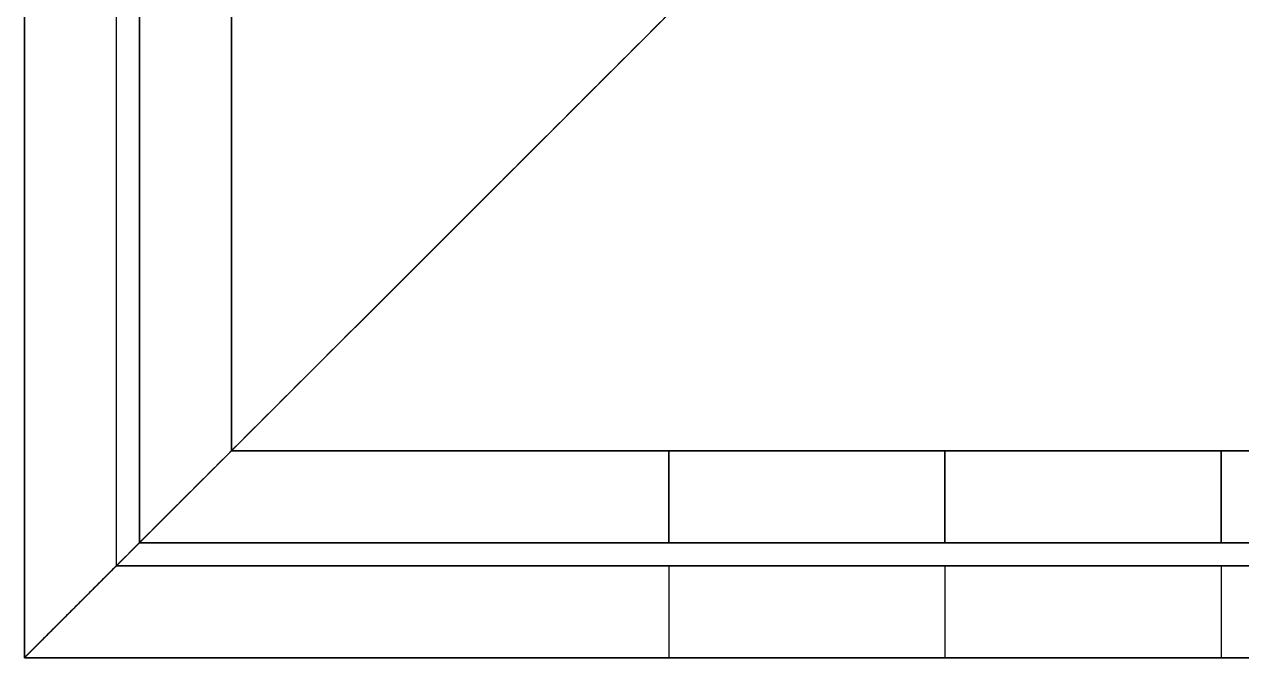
# Model space of a CAD drawing. Header units: millimetres. Extents: x -5956 to -4640, y -5088 to -3772.
# Drawn here: x -5956.11 to -5929.66, y -5087.89 to -5074.12 of the extents above; entities that cross this region are included whole.
import ezdxf

# ---------------------------------------------------------------- set-up
doc = ezdxf.new("R2010")
doc.units = ezdxf.units.MM
doc.header["$MEASUREMENT"] = 0
doc.layers.add('staal', color=5, linetype='Continuous', true_color=0x0000ff)

msp = doc.modelspace()

# ---------------------------------------------------------------- linework, layer by layer
at = {"layer": 'staal'}
for p, q in [((-5956.11, -5087.894, 1621.01), (-5916.11, -5047.894, 1621.01)), ((-5942.11, -5085.394, 1565.51), (-5942.11, -5083.394, 1565.51)), ((-5942.11, -5085.394, 1490.51), (-5942.11, -5083.394, 1490.51)), ((-5942.11, -5085.394, 1716.51), (-5942.11, -5083.394, 1716.51)), ((-5942.11, -5085.394, 1791.51), (-5942.11, -5083.394, 1791.51)), ((-5942.11, -5083.394, -254.313), (-5942.11, -5085.394, -254.313)), ((-5942.11, -5083.394, -329.313), (-5942.11, -5085.394, -329.313)), ((-5936.11, -5083.394, 1621.01), (-5936.11, -5085.394, 1621.01)), ((-5936.11, -5083.394, 1453.01), (-5936.11, -5085.394, 1453.01)), ((-5936.11, -5085.394, 1559.51), (-5936.11, -5083.394, 1559.51)), ((-5936.11, -5085.394, 1571.51), (-5936.11, -5083.394, 1571.51)), ((-5936.11, -5085.394, 1484.51), (-5936.11, -5083.394, 1484.51)), ((-5936.11, -5085.394, 1496.51), (-5936.11, -5083.394, 1496.51)), ((-5936.11, -5083.394, 1661.01), (-5936.11, -5085.394, 1661.01)), ((-5936.11, -5083.394, 1829.01), (-5936.11, -5085.394, 1829.01)), ((-5936.11, -5085.394, 1722.51), (-5936.11, -5083.394, 1722.51)), ((-5936.11, -5085.394, 1710.51), (-5936.11, -5083.394, 1710.51)), ((-5936.11, -5085.394, 1797.51), (-5936.11, -5083.394, 1797.51)), ((-5936.11, -5085.394, 1785.51), (-5936.11, -5083.394, 1785.51)), ((-5936.11, -5083.394, -384.813), (-5936.11, -5085.394, -384.813)), ((-5936.11, -5083.394, -216.813), (-5936.11, -5085.394, -216.813)), ((-5936.11, -5083.394, -260.313), (-5936.11, -5085.394, -260.313)), ((-5936.11, -5083.394, -248.313), (-5936.11, -5085.394, -248.313)), ((-5936.11, -5083.394, -335.313), (-5936.11, -5085.394, -335.313)), ((-5936.11, -5083.394, -323.313), (-5936.11, -5085.394, -323.313)), ((-5930.11, -5085.394, 1565.51), (-5930.11, -5083.394, 1565.51)), ((-5930.11, -5085.394, 1490.51), (-5930.11, -5083.394, 1490.51)), ((-5930.11, -5085.394, 1716.51), (-5930.11, -5083.394, 1716.51)), ((-5930.11, -5085.394, 1791.51), (-5930.11, -5083.394, 1791.51)), ((-5930.11, -5083.394, -254.313), (-5930.11, -5085.394, -254.313)), ((-5930.11, -5083.394, -329.313), (-5930.11, -5085.394, -329.313)), ((-5954.11, -5085.894, 1646.01), (-5956.11, -5087.894, 1646.01)), ((-5942.11, -5085.894, 695.5), (-5942.11, -5087.894, 695.5)), ((-5942.11, -5085.894, 770.5), (-5942.11, -5087.894, 770.5)), ((-5942.11, -5085.894, 920.5), (-5942.11, -5087.894, 920.5)), ((-5942.11, -5085.894, 845.5), (-5942.11, -5087.894, 845.5)), ((-5942.11, -5085.894, 1070.5), (-5942.11, -5087.894, 1070.5)), ((-5942.11, -5085.894, 995.5), (-5942.11, -5087.894, 995.5)), ((-5942.11, -5085.894, 1220.5), (-5942.11, -5087.894, 1220.5)), ((-5942.11, -5085.894, 1145.5), (-5942.11, -5087.894, 1145.5)), ((-5942.11, -5085.894, 545.5), (-5942.11, -5087.894, 545.5)), ((-5942.11, -5085.894, 620.5), (-5942.11, -5087.894, 620.5)), ((-5942.11, -5085.894, 395.5), (-5942.11, -5087.894, 395.5)), ((-5942.11, -5085.894, 470.5), (-5942.11, -5087.894, 470.5)), ((-5942.11, -5085.894, 245.5), (-5942.11, -5087.894, 245.5)), ((-5942.11, -5085.894, 320.5), (-5942.11, -5087.894, 320.5)), ((-5942.11, -5085.894, 170.5), (-5942.11, -5087.894, 170.5)), ((-5942.11, -5085.894, 95.5), (-5942.11, -5087.894, 95.5)), ((-5936.11, -5085.894, 40), (-5936.11, -5087.894, 40)), ((-5936.11, -5085.894, 1276), (-5936.11, -5087.894, 1276)), ((-5936.11, -5085.894, 701.5), (-5936.11, -5087.894, 701.5)), ((-5936.11, -5085.894, 689.5), (-5936.11, -5087.894, 689.5)), ((-5936.11, -5085.894, 776.5), (-5936.11, -5087.894, 776.5)), ((-5936.11, -5085.894, 764.5), (-5936.11, -5087.894, 764.5)), ((-5936.11, -5085.894, 926.5), (-5936.11, -5087.894, 926.5)), ((-5936.11, -5085.894, 914.5), (-5936.11, -5087.894, 914.5)), ((-5936.11, -5085.894, 851.5), (-5936.11, -5087.894, 851.5)), ((-5936.11, -5085.894, 839.5), (-5936.11, -5087.894, 839.5)), ((-5936.11, -5085.894, 1076.5), (-5936.11, -5087.894, 1076.5)), ((-5936.11, -5085.894, 1064.5), (-5936.11, -5087.894, 1064.5)), ((-5936.11, -5085.894, 1001.5), (-5936.11, -5087.894, 1001.5)), ((-5936.11, -5085.894, 989.5), (-5936.11, -5087.894, 989.5)), ((-5936.11, -5085.894, 1226.5), (-5936.11, -5087.894, 1226.5)), ((-5936.11, -5085.894, 1214.5), (-5936.11, -5087.894, 1214.5)), ((-5936.11, -5085.894, 1151.5), (-5936.11, -5087.894, 1151.5)), ((-5936.11, -5085.894, 1139.5), (-5936.11, -5087.894, 1139.5)), ((-5936.11, -5085.894, 551.5), (-5936.11, -5087.894, 551.5)), ((-5936.11, -5085.894, 539.5), (-5936.11, -5087.894, 539.5)), ((-5936.11, -5085.894, 626.5), (-5936.11, -5087.894, 626.5)), ((-5936.11, -5085.894, 614.5), (-5936.11, -5087.894, 614.5)), ((-5936.11, -5085.894, 401.5), (-5936.11, -5087.894, 401.5)), ((-5936.11, -5085.894, 389.5), (-5936.11, -5087.894, 389.5)), ((-5936.11, -5085.894, 476.5), (-5936.11, -5087.894, 476.5)), ((-5936.11, -5085.894, 464.5), (-5936.11, -5087.894, 464.5)), ((-5936.11, -5085.894, 251.5), (-5936.11, -5087.894, 251.5)), ((-5936.11, -5085.894, 239.5), (-5936.11, -5087.894, 239.5)), ((-5936.11, -5085.894, 326.5), (-5936.11, -5087.894, 326.5)), ((-5936.11, -5085.894, 314.5), (-5936.11, -5087.894, 314.5)), ((-5936.11, -5085.894, 176.5), (-5936.11, -5087.894, 176.5)), ((-5936.11, -5085.894, 164.5), (-5936.11, -5087.894, 164.5)), ((-5936.11, -5085.894, 101.5), (-5936.11, -5087.894, 101.5)), ((-5936.11, -5085.894, 89.5), (-5936.11, -5087.894, 89.5)), ((-5930.11, -5085.894, 695.5), (-5930.11, -5087.894, 695.5)), ((-5930.11, -5085.894, 770.5), (-5930.11, -5087.894, 770.5)), ((-5930.11, -5085.894, 920.5), (-5930.11, -5087.894, 920.5)), ((-5930.11, -5085.894, 845.5), (-5930.11, -5087.894, 845.5)), ((-5930.11, -5085.894, 1070.5), (-5930.11, -5087.894, 1070.5)), ((-5930.11, -5085.894, 995.5), (-5930.11, -5087.894, 995.5)), ((-5930.11, -5085.894, 1220.5), (-5930.11, -5087.894, 1220.5)), ((-5930.11, -5085.894, 1145.5), (-5930.11, -5087.894, 1145.5)), ((-5930.11, -5085.894, 545.5), (-5930.11, -5087.894, 545.5)), ((-5930.11, -5085.894, 620.5), (-5930.11, -5087.894, 620.5)), ((-5930.11, -5085.894, 395.5), (-5930.11, -5087.894, 395.5)), ((-5930.11, -5085.894, 470.5), (-5930.11, -5087.894, 470.5)), ((-5930.11, -5085.894, 245.5), (-5930.11, -5087.894, 245.5)), ((-5930.11, -5085.894, 320.5), (-5930.11, -5087.894, 320.5)), ((-5930.11, -5085.894, 170.5), (-5930.11, -5087.894, 170.5)), ((-5930.11, -5085.894, 95.5), (-5930.11, -5087.894, 95.5))]:
    msp.add_line(p, q, dxfattribs=at)
msp.add_lwpolyline([(-4640.11, -5087.894), (-5956.11, -5087.894), (-5956.11, -3771.894), (-4640.11, -3771.894)], close=True, dxfattribs=at)
at = {"layer": 'staal', "extrusion": (0, 1, 0)}
for points in [[(5916.11, -424.813), (5956.11, -424.813), (5956.11, -384.813), (5916.11, -384.813)], [(5918.11, -422.813), (5954.11, -422.813), (5954.11, -386.813), (5918.11, -386.813)]]:
    msp.add_lwpolyline(points, close=True, dxfattribs=at)
at = {"layer": 'staal'}
for points in [[(-5956.11, -5087.894, 1621.01), (-5956.11, -4429.894, 1621.01), (-5956.11, -3771.894, 1621.01)], [(-5956.11, -5087.894, 1661.01), (-5956.11, -4429.894, 1661.01), (-5956.11, -3771.894, 1661.01)], [(-5956.11, -5087.894, -424.813), (-5956.11, -4429.894, -424.813), (-5956.11, -3771.894, -424.813)], [(-5956.11, -5087.894, -384.813), (-5956.11, -4429.894, -384.813), (-5956.11, -3771.894, -384.813)], [(-5954.11, -5085.894, 1659.01), (-5954.11, -4429.894, 1659.01), (-5954.11, -3773.894, 1659.01)], [(-5954.11, -5085.894, 1623.01), (-5954.11, -4429.894, 1623.01), (-5954.11, -3773.894, 1623.01)], [(-5954.11, -5085.894, -386.813), (-5954.11, -4429.894, -386.813), (-5954.11, -3773.894, -386.813)], [(-5954.11, -5085.894, -422.813), (-5954.11, -4429.894, -422.813), (-5954.11, -3773.894, -422.813)], [(-5956.11, -5087.894, 1641.01), (-5956.11, -5043.144, 1641.01), (-5956.11, -4998.394, 1641.01)], [(-5956.11, -5087.894, -404.813), (-5956.11, -5043.144, -404.813), (-5956.11, -4998.394, -404.813)], [(-5954.11, -5085.894, 1641.01), (-5954.11, -5042.144, 1641.01), (-5954.11, -4998.394, 1641.01)], [(-5954.11, -5085.894, -404.813), (-5954.11, -5042.144, -404.813), (-5954.11, -4998.394, -404.813)], [(-5956.11, -5087.894, 1661.01), (-5936.11, -5067.894, 1661.01), (-5916.11, -5047.894, 1661.01)], [(-5956.11, -5087.894, 1621.01), (-5936.11, -5067.894, 1621.01), (-5916.11, -5047.894, 1621.01)], [(-5916.11, -5047.894, 1661.01), (-5936.11, -5067.894, 1661.01), (-5956.11, -5087.894, 1661.01)], [(-5956.11, -5087.894, -424.813), (-5936.11, -5067.894, -424.813), (-5916.11, -5047.894, -424.813)], [(-5916.11, -5047.894, -384.813), (-5936.11, -5067.894, -384.813), (-5956.11, -5087.894, -384.813)], [(-5956.11, -5087.894, -424.813), (-5936.11, -5067.894, -424.813), (-5916.11, -5047.894, -424.813)], [(-5916.11, -5047.894, -384.813), (-5936.11, -5067.894, -384.813), (-5956.11, -5087.894, -384.813)], [(-5956.11, -5047.894, 40), (-5956.11, -5067.894, 40), (-5956.11, -5087.894, 40)], [(-5956.11, -5047.894, 1276), (-5956.11, -5067.894, 1276), (-5956.11, -5087.894, 1276)], [(-5956.11, -5047.894, 658), (-5956.11, -5067.894, 658), (-5956.11, -5087.894, 658)], [(-5918.11, -5049.894, 1659.01), (-5936.11, -5067.894, 1659.01), (-5954.11, -5085.894, 1659.01)], [(-5954.11, -5085.894, 1623.01), (-5936.11, -5067.894, 1623.01), (-5918.11, -5049.894, 1623.01)], [(-5954.11, -5085.894, 1659.01), (-5936.11, -5067.894, 1659.01), (-5918.11, -5049.894, 1659.01)], [(-5918.11, -5049.894, 1623.01), (-5936.11, -5067.894, 1623.01), (-5954.11, -5085.894, 1623.01)], [(-5954.11, -5085.894, -386.813), (-5936.11, -5067.894, -386.813), (-5918.11, -5049.894, -386.813)], [(-5918.11, -5049.894, -422.813), (-5936.11, -5067.894, -422.813), (-5954.11, -5085.894, -422.813)], [(-5954.11, -5085.894, -386.813), (-5936.11, -5067.894, -386.813), (-5918.11, -5049.894, -386.813)], [(-5918.11, -5049.894, -422.813), (-5936.11, -5067.894, -422.813), (-5954.11, -5085.894, -422.813)], [(-5954.11, -5085.894, 40), (-5954.11, -5067.894, 40), (-5954.11, -5049.894, 40)], [(-5954.11, -5085.894, 1276), (-5954.11, -5067.894, 1276), (-5954.11, -5049.894, 1276)], [(-5954.11, -5085.894, 658), (-5954.11, -5067.894, 658), (-5954.11, -5049.894, 658)], [(-5953.61, -5085.394, 1621.01), (-5953.61, -5067.894, 1621.01), (-5953.61, -5050.394, 1621.01)], [(-5953.61, -5085.394, 1453.01), (-5953.61, -5067.894, 1453.01), (-5953.61, -5050.394, 1453.01)], [(-5953.61, -5085.394, 1537.01), (-5953.61, -5067.894, 1537.01), (-5953.61, -5050.394, 1537.01)], [(-5953.61, -5085.394, 1661.01), (-5953.61, -5067.894, 1661.01), (-5953.61, -5050.394, 1661.01)], [(-5953.61, -5085.394, 1829.01), (-5953.61, -5067.894, 1829.01), (-5953.61, -5050.394, 1829.01)], [(-5953.61, -5085.394, 1745.01), (-5953.61, -5067.894, 1745.01), (-5953.61, -5050.394, 1745.01)], [(-5953.61, -5050.394, -384.813), (-5953.61, -5067.894, -384.813), (-5953.61, -5085.394, -384.813)], [(-5953.61, -5050.394, -216.813), (-5953.61, -5067.894, -216.813), (-5953.61, -5085.394, -216.813)], [(-5953.61, -5050.394, -300.813), (-5953.61, -5067.894, -300.813), (-5953.61, -5085.394, -300.813)], [(-5951.61, -5052.394, 1621.01), (-5951.61, -5067.894, 1621.01), (-5951.61, -5083.394, 1621.01)], [(-5951.61, -5052.394, 1453.01), (-5951.61, -5067.894, 1453.01), (-5951.61, -5083.394, 1453.01)], [(-5951.61, -5052.394, 1537.01), (-5951.61, -5067.894, 1537.01), (-5951.61, -5083.394, 1537.01)], [(-5951.61, -5052.394, 1661.01), (-5951.61, -5067.894, 1661.01), (-5951.61, -5083.394, 1661.01)], [(-5951.61, -5052.394, 1829.01), (-5951.61, -5067.894, 1829.01), (-5951.61, -5083.394, 1829.01)], [(-5951.61, -5052.394, 1745.01), (-5951.61, -5067.894, 1745.01), (-5951.61, -5083.394, 1745.01)], [(-5951.61, -5083.394, -384.813), (-5951.61, -5067.894, -384.813), (-5951.61, -5052.394, -384.813)], [(-5951.61, -5083.394, -216.813), (-5951.61, -5067.894, -216.813), (-5951.61, -5052.394, -216.813)], [(-5951.61, -5083.394, -300.813), (-5951.61, -5067.894, -300.813), (-5951.61, -5052.394, -300.813)], [(-5951.61, -5083.394, 1621.01), (-5951.61, -5083.394, 1537.01), (-5951.61, -5083.394, 1453.01)], [(-5951.61, -5083.394, 1621.01), (-5936.11, -5083.394, 1621.01), (-5920.61, -5083.394, 1621.01)], [(-5951.61, -5083.394, 1453.01), (-5936.11, -5083.394, 1453.01), (-5920.61, -5083.394, 1453.01)], [(-5951.61, -5083.394, 1537.01), (-5936.11, -5083.394, 1537.01), (-5920.61, -5083.394, 1537.01)], [(-5951.61, -5083.394, 1661.01), (-5951.61, -5083.394, 1745.01), (-5951.61, -5083.394, 1829.01)], [(-5951.61, -5083.394, 1661.01), (-5936.11, -5083.394, 1661.01), (-5920.61, -5083.394, 1661.01)], [(-5951.61, -5083.394, 1829.01), (-5936.11, -5083.394, 1829.01), (-5920.61, -5083.394, 1829.01)], [(-5951.61, -5083.394, 1745.01), (-5936.11, -5083.394, 1745.01), (-5920.61, -5083.394, 1745.01)], [(-5920.61, -5083.394, -384.813), (-5936.11, -5083.394, -384.813), (-5951.61, -5083.394, -384.813)], [(-5951.61, -5083.394, -384.813), (-5951.61, -5083.394, -300.813), (-5951.61, -5083.394, -216.813)], [(-5920.61, -5083.394, -216.813), (-5936.11, -5083.394, -216.813), (-5951.61, -5083.394, -216.813)], [(-5920.61, -5083.394, -300.813), (-5936.11, -5083.394, -300.813), (-5951.61, -5083.394, -300.813)], [(-5936.11, -5083.394, 1621.01), (-5936.11, -5083.394, 1596.26), (-5936.11, -5083.394, 1571.51)], [(-5936.11, -5083.394, 1559.51), (-5936.11, -5083.394, 1528.01), (-5936.11, -5083.394, 1496.51)], [(-5936.11, -5083.394, 1484.51), (-5936.11, -5083.394, 1468.76), (-5936.11, -5083.394, 1453.01)], [(-5936.11, -5083.394, 1661.01), (-5936.11, -5083.394, 1685.76), (-5936.11, -5083.394, 1710.51)], [(-5936.11, -5083.394, 1722.51), (-5936.11, -5083.394, 1754.01), (-5936.11, -5083.394, 1785.51)], [(-5936.11, -5083.394, 1797.51), (-5936.11, -5083.394, 1813.26), (-5936.11, -5083.394, 1829.01)], [(-5936.11, -5083.394, -384.813), (-5936.11, -5083.394, -360.063), (-5936.11, -5083.394, -335.313)], [(-5936.11, -5083.394, -323.313), (-5936.11, -5083.394, -291.813), (-5936.11, -5083.394, -260.313)], [(-5936.11, -5083.394, -248.313), (-5936.11, -5083.394, -232.563), (-5936.11, -5083.394, -216.813)], [(-5918.61, -5085.394, 1621.01), (-5936.11, -5085.394, 1621.01), (-5953.61, -5085.394, 1621.01)], [(-5953.61, -5085.394, 1621.01), (-5953.61, -5085.394, 1537.01), (-5953.61, -5085.394, 1453.01)], [(-5918.61, -5085.394, 1453.01), (-5936.11, -5085.394, 1453.01), (-5953.61, -5085.394, 1453.01)], [(-5918.61, -5085.394, 1537.01), (-5936.11, -5085.394, 1537.01), (-5953.61, -5085.394, 1537.01)], [(-5918.61, -5085.394, 1661.01), (-5936.11, -5085.394, 1661.01), (-5953.61, -5085.394, 1661.01)], [(-5953.61, -5085.394, 1661.01), (-5953.61, -5085.394, 1745.01), (-5953.61, -5085.394, 1829.01)], [(-5918.61, -5085.394, 1829.01), (-5936.11, -5085.394, 1829.01), (-5953.61, -5085.394, 1829.01)], [(-5918.61, -5085.394, 1745.01), (-5936.11, -5085.394, 1745.01), (-5953.61, -5085.394, 1745.01)], [(-5953.61, -5085.394, -384.813), (-5953.61, -5085.394, -300.813), (-5953.61, -5085.394, -216.813)], [(-5953.61, -5085.394, -384.813), (-5936.11, -5085.394, -384.813), (-5918.61, -5085.394, -384.813)], [(-5953.61, -5085.394, -216.813), (-5936.11, -5085.394, -216.813), (-5918.61, -5085.394, -216.813)], [(-5953.61, -5085.394, -300.813), (-5936.11, -5085.394, -300.813), (-5918.61, -5085.394, -300.813)], [(-5936.11, -5085.394, 1621.01), (-5936.11, -5085.394, 1596.26), (-5936.11, -5085.394, 1571.51)], [(-5936.11, -5085.394, 1559.51), (-5936.11, -5085.394, 1528.01), (-5936.11, -5085.394, 1496.51)], [(-5936.11, -5085.394, 1484.51), (-5936.11, -5085.394, 1468.76), (-5936.11, -5085.394, 1453.01)], [(-5936.11, -5085.394, 1661.01), (-5936.11, -5085.394, 1685.76), (-5936.11, -5085.394, 1710.51)], [(-5936.11, -5085.394, 1722.51), (-5936.11, -5085.394, 1754.01), (-5936.11, -5085.394, 1785.51)], [(-5936.11, -5085.394, 1797.51), (-5936.11, -5085.394, 1813.26), (-5936.11, -5085.394, 1829.01)], [(-5936.11, -5085.394, -384.813), (-5936.11, -5085.394, -360.063), (-5936.11, -5085.394, -335.313)], [(-5936.11, -5085.394, -323.313), (-5936.11, -5085.394, -291.813), (-5936.11, -5085.394, -260.313)], [(-5936.11, -5085.394, -248.313), (-5936.11, -5085.394, -232.563), (-5936.11, -5085.394, -216.813)], [(-5956.11, -5087.894, 1646.01), (-5955.11, -5086.894, 1646.01), (-5954.11, -5085.894, 1646.01)], [(-5956.11, -5087.894, -399.813), (-5955.11, -5086.894, -399.813), (-5954.11, -5085.894, -399.813)], [(-5956.11, -5087.894, -399.813), (-5955.11, -5086.894, -399.813), (-5954.11, -5085.894, -399.813)], [(-5954.11, -5085.894, 1659.01), (-5954.11, -5085.894, 1641.01), (-5954.11, -5085.894, 1623.01)], [(-4642.11, -5085.894, 1659.01), (-5298.11, -5085.894, 1659.01), (-5954.11, -5085.894, 1659.01)], [(-4642.11, -5085.894, 1623.01), (-5298.11, -5085.894, 1623.01), (-5954.11, -5085.894, 1623.01)], [(-5866.61, -5085.894, 1641.01), (-5910.36, -5085.894, 1641.01), (-5954.11, -5085.894, 1641.01)], [(-5954.11, -5085.894, 1623.01), (-5954.11, -5085.894, 1641.01), (-5954.11, -5085.894, 1659.01)], [(-5954.11, -5085.894, -422.813), (-5954.11, -5085.894, -404.813), (-5954.11, -5085.894, -386.813)], [(-5954.11, -5085.894, -386.813), (-5298.11, -5085.894, -386.813), (-4642.11, -5085.894, -386.813)], [(-5954.11, -5085.894, -422.813), (-5298.11, -5085.894, -422.813), (-4642.11, -5085.894, -422.813)], [(-5954.11, -5085.894, -404.813), (-5910.36, -5085.894, -404.813), (-5866.61, -5085.894, -404.813)], [(-5954.11, -5085.894, -422.813), (-5954.11, -5085.894, -404.813), (-5954.11, -5085.894, -386.813)], [(-5918.11, -5085.894, 40), (-5936.11, -5085.894, 40), (-5954.11, -5085.894, 40)], [(-5954.11, -5085.894, 40), (-5954.11, -5085.894, 658), (-5954.11, -5085.894, 1276)], [(-5918.11, -5085.894, 1276), (-5936.11, -5085.894, 1276), (-5954.11, -5085.894, 1276)], [(-5918.11, -5085.894, 658), (-5936.11, -5085.894, 658), (-5954.11, -5085.894, 658)], [(-5936.11, -5085.894, 40), (-5936.11, -5085.894, 64.75), (-5936.11, -5085.894, 89.5)], [(-5936.11, -5085.894, 101.5), (-5936.11, -5085.894, 133), (-5936.11, -5085.894, 164.5)], [(-5936.11, -5085.894, 176.5), (-5936.11, -5085.894, 208), (-5936.11, -5085.894, 239.5)], [(-5936.11, -5085.894, 251.5), (-5936.11, -5085.894, 283), (-5936.11, -5085.894, 314.5)], [(-5936.11, -5085.894, 326.5), (-5936.11, -5085.894, 358), (-5936.11, -5085.894, 389.5)], [(-5936.11, -5085.894, 401.5), (-5936.11, -5085.894, 433), (-5936.11, -5085.894, 464.5)], [(-5936.11, -5085.894, 476.5), (-5936.11, -5085.894, 508), (-5936.11, -5085.894, 539.5)], [(-5936.11, -5085.894, 551.5), (-5936.11, -5085.894, 583), (-5936.11, -5085.894, 614.5)], [(-5936.11, -5085.894, 626.5), (-5936.11, -5085.894, 658), (-5936.11, -5085.894, 689.5)], [(-5936.11, -5085.894, 701.5), (-5936.11, -5085.894, 733), (-5936.11, -5085.894, 764.5)], [(-5936.11, -5085.894, 776.5), (-5936.11, -5085.894, 808), (-5936.11, -5085.894, 839.5)], [(-5936.11, -5085.894, 851.5), (-5936.11, -5085.894, 883), (-5936.11, -5085.894, 914.5)], [(-5936.11, -5085.894, 926.5), (-5936.11, -5085.894, 958), (-5936.11, -5085.894, 989.5)], [(-5936.11, -5085.894, 1001.5), (-5936.11, -5085.894, 1033), (-5936.11, -5085.894, 1064.5)], [(-5936.11, -5085.894, 1076.5), (-5936.11, -5085.894, 1108), (-5936.11, -5085.894, 1139.5)], [(-5936.11, -5085.894, 1151.5), (-5936.11, -5085.894, 1183), (-5936.11, -5085.894, 1214.5)], [(-5936.11, -5085.894, 1226.5), (-5936.11, -5085.894, 1251.25), (-5936.11, -5085.894, 1276)], [(-4640.11, -5087.894, 1621.01), (-5298.11, -5087.894, 1621.01), (-5956.11, -5087.894, 1621.01)], [(-4640.11, -5087.894, 1661.01), (-5298.11, -5087.894, 1661.01), (-5956.11, -5087.894, 1661.01)], [(-5956.11, -5087.894, 1621.01), (-5956.11, -5087.894, 1641.01), (-5956.11, -5087.894, 1661.01)], [(-5866.61, -5087.894, 1641.01), (-5911.36, -5087.894, 1641.01), (-5956.11, -5087.894, 1641.01)], [(-5956.11, -5087.894, 1621.01), (-5956.11, -5087.894, 1641.01), (-5956.11, -5087.894, 1661.01)], [(-5956.11, -5087.894, -424.813), (-5298.11, -5087.894, -424.813), (-4640.11, -5087.894, -424.813)], [(-5956.11, -5087.894, -384.813), (-5298.11, -5087.894, -384.813), (-4640.11, -5087.894, -384.813)], [(-5956.11, -5087.894, -424.813), (-5956.11, -5087.894, -404.813), (-5956.11, -5087.894, -384.813)], [(-5956.11, -5087.894, -404.813), (-5911.36, -5087.894, -404.813), (-5866.61, -5087.894, -404.813)], [(-5956.11, -5087.894, -424.813), (-5956.11, -5087.894, -404.813), (-5956.11, -5087.894, -384.813)], [(-5956.11, -5087.894, 40), (-5956.11, -5087.894, 658), (-5956.11, -5087.894, 1276)], [(-5956.11, -5087.894, 40), (-5936.11, -5087.894, 40), (-5916.11, -5087.894, 40)], [(-5956.11, -5087.894, 1276), (-5936.11, -5087.894, 1276), (-5916.11, -5087.894, 1276)], [(-5956.11, -5087.894, 658), (-5936.11, -5087.894, 658), (-5916.11, -5087.894, 658)], [(-5936.11, -5087.894, 40), (-5936.11, -5087.894, 64.75), (-5936.11, -5087.894, 89.5)], [(-5936.11, -5087.894, 101.5), (-5936.11, -5087.894, 133), (-5936.11, -5087.894, 164.5)], [(-5936.11, -5087.894, 176.5), (-5936.11, -5087.894, 208), (-5936.11, -5087.894, 239.5)], [(-5936.11, -5087.894, 251.5), (-5936.11, -5087.894, 283), (-5936.11, -5087.894, 314.5)], [(-5936.11, -5087.894, 326.5), (-5936.11, -5087.894, 358), (-5936.11, -5087.894, 389.5)], [(-5936.11, -5087.894, 401.5), (-5936.11, -5087.894, 433), (-5936.11, -5087.894, 464.5)], [(-5936.11, -5087.894, 476.5), (-5936.11, -5087.894, 508), (-5936.11, -5087.894, 539.5)], [(-5936.11, -5087.894, 551.5), (-5936.11, -5087.894, 583), (-5936.11, -5087.894, 614.5)], [(-5936.11, -5087.894, 626.5), (-5936.11, -5087.894, 658), (-5936.11, -5087.894, 689.5)], [(-5936.11, -5087.894, 701.5), (-5936.11, -5087.894, 733), (-5936.11, -5087.894, 764.5)], [(-5936.11, -5087.894, 776.5), (-5936.11, -5087.894, 808), (-5936.11, -5087.894, 839.5)], [(-5936.11, -5087.894, 851.5), (-5936.11, -5087.894, 883), (-5936.11, -5087.894, 914.5)], [(-5936.11, -5087.894, 926.5), (-5936.11, -5087.894, 958), (-5936.11, -5087.894, 989.5)], [(-5936.11, -5087.894, 1001.5), (-5936.11, -5087.894, 1033), (-5936.11, -5087.894, 1064.5)], [(-5936.11, -5087.894, 1076.5), (-5936.11, -5087.894, 1108), (-5936.11, -5087.894, 1139.5)], [(-5936.11, -5087.894, 1151.5), (-5936.11, -5087.894, 1183), (-5936.11, -5087.894, 1214.5)], [(-5936.11, -5087.894, 1226.5), (-5936.11, -5087.894, 1251.25), (-5936.11, -5087.894, 1276)]]:
    msp.add_open_spline(points, degree=2, dxfattribs=at)
for points, weights, knots in [([(-5930.11, -5083.394, 1565.51), (-5930.11, -5083.394, 1571.51), (-5936.11, -5083.394, 1571.51), (-5942.11, -5083.394, 1571.51), (-5942.11, -5083.394, 1565.51), (-5942.11, -5083.394, 1559.51), (-5936.11, -5083.394, 1559.51), (-5930.11, -5083.394, 1559.51), (-5930.11, -5083.394, 1565.51)], [1, 0.707106781187, 1, 0.707106781187, 1, 0.707106781187, 1, 0.707106781187, 1], [-31.415927, -31.415927, -31.415927, -23.561945, -23.561945, -15.707963, -15.707963, -7.853982, -7.853982, 0, 0, 0]), ([(-5930.11, -5083.394, 1490.51), (-5930.11, -5083.394, 1496.51), (-5936.11, -5083.394, 1496.51), (-5942.11, -5083.394, 1496.51), (-5942.11, -5083.394, 1490.51), (-5942.11, -5083.394, 1484.51), (-5936.11, -5083.394, 1484.51), (-5930.11, -5083.394, 1484.51), (-5930.11, -5083.394, 1490.51)], [1, 0.707106781187, 1, 0.707106781187, 1, 0.707106781187, 1, 0.707106781187, 1], [-31.415927, -31.415927, -31.415927, -23.561945, -23.561945, -15.707963, -15.707963, -7.853982, -7.853982, 0, 0, 0]), ([(-5930.11, -5083.394, 1716.51), (-5930.11, -5083.394, 1710.51), (-5936.11, -5083.394, 1710.51), (-5942.11, -5083.394, 1710.51), (-5942.11, -5083.394, 1716.51), (-5942.11, -5083.394, 1722.51), (-5936.11, -5083.394, 1722.51), (-5930.11, -5083.394, 1722.51), (-5930.11, -5083.394, 1716.51)], [1, 0.707106781187, 1, 0.707106781187, 1, 0.707106781187, 1, 0.707106781187, 1], [-31.415927, -31.415927, -31.415927, -23.561945, -23.561945, -15.707963, -15.707963, -7.853982, -7.853982, 0, 0, 0]), ([(-5930.11, -5083.394, 1791.51), (-5930.11, -5083.394, 1785.51), (-5936.11, -5083.394, 1785.51), (-5942.11, -5083.394, 1785.51), (-5942.11, -5083.394, 1791.51), (-5942.11, -5083.394, 1797.51), (-5936.11, -5083.394, 1797.51), (-5930.11, -5083.394, 1797.51), (-5930.11, -5083.394, 1791.51)], [1, 0.707106781187, 1, 0.707106781187, 1, 0.707106781187, 1, 0.707106781187, 1], [-31.415927, -31.415927, -31.415927, -23.561945, -23.561945, -15.707963, -15.707963, -7.853982, -7.853982, 0, 0, 0]), ([(-5942.11, -5083.394, -254.313), (-5942.11, -5083.394, -260.313), (-5936.11, -5083.394, -260.313), (-5930.11, -5083.394, -260.313), (-5930.11, -5083.394, -254.313), (-5930.11, -5083.394, -248.313), (-5936.11, -5083.394, -248.313), (-5942.11, -5083.394, -248.313), (-5942.11, -5083.394, -254.313)], [1, 0.707106781187, 1, 0.707106781187, 1, 0.707106781187, 1, 0.707106781187, 1], [-31.415927, -31.415927, -31.415927, -23.561945, -23.561945, -15.707963, -15.707963, -7.853982, -7.853982, 0, 0, 0]), ([(-5942.11, -5083.394, -329.313), (-5942.11, -5083.394, -335.313), (-5936.11, -5083.394, -335.313), (-5930.11, -5083.394, -335.313), (-5930.11, -5083.394, -329.313), (-5930.11, -5083.394, -323.313), (-5936.11, -5083.394, -323.313), (-5942.11, -5083.394, -323.313), (-5942.11, -5083.394, -329.313)], [1, 0.707106781187, 1, 0.707106781187, 1, 0.707106781187, 1, 0.707106781187, 1], [-31.415927, -31.415927, -31.415927, -23.561945, -23.561945, -15.707963, -15.707963, -7.853982, -7.853982, 0, 0, 0]), ([(-5930.11, -5085.394, 1565.51), (-5930.11, -5085.394, 1559.51), (-5936.11, -5085.394, 1559.51), (-5942.11, -5085.394, 1559.51), (-5942.11, -5085.394, 1565.51), (-5942.11, -5085.394, 1571.51), (-5936.11, -5085.394, 1571.51), (-5930.11, -5085.394, 1571.51), (-5930.11, -5085.394, 1565.51)], [1, 0.707106781187, 1, 0.707106781187, 1, 0.707106781187, 1, 0.707106781187, 1], [0, 0, 0, 7.853982, 7.853982, 15.707963, 15.707963, 23.561945, 23.561945, 31.415927, 31.415927, 31.415927]), ([(-5930.11, -5085.394, 1490.51), (-5930.11, -5085.394, 1484.51), (-5936.11, -5085.394, 1484.51), (-5942.11, -5085.394, 1484.51), (-5942.11, -5085.394, 1490.51), (-5942.11, -5085.394, 1496.51), (-5936.11, -5085.394, 1496.51), (-5930.11, -5085.394, 1496.51), (-5930.11, -5085.394, 1490.51)], [1, 0.707106781187, 1, 0.707106781187, 1, 0.707106781187, 1, 0.707106781187, 1], [0, 0, 0, 7.853982, 7.853982, 15.707963, 15.707963, 23.561945, 23.561945, 31.415927, 31.415927, 31.415927]), ([(-5930.11, -5085.394, 1716.51), (-5930.11, -5085.394, 1722.51), (-5936.11, -5085.394, 1722.51), (-5942.11, -5085.394, 1722.51), (-5942.11, -5085.394, 1716.51), (-5942.11, -5085.394, 1710.51), (-5936.11, -5085.394, 1710.51), (-5930.11, -5085.394, 1710.51), (-5930.11, -5085.394, 1716.51)], [1, 0.707106781187, 1, 0.707106781187, 1, 0.707106781187, 1, 0.707106781187, 1], [0, 0, 0, 7.853982, 7.853982, 15.707963, 15.707963, 23.561945, 23.561945, 31.415927, 31.415927, 31.415927]), ([(-5930.11, -5085.394, 1791.51), (-5930.11, -5085.394, 1797.51), (-5936.11, -5085.394, 1797.51), (-5942.11, -5085.394, 1797.51), (-5942.11, -5085.394, 1791.51), (-5942.11, -5085.394, 1785.51), (-5936.11, -5085.394, 1785.51), (-5930.11, -5085.394, 1785.51), (-5930.11, -5085.394, 1791.51)], [1, 0.707106781187, 1, 0.707106781187, 1, 0.707106781187, 1, 0.707106781187, 1], [0, 0, 0, 7.853982, 7.853982, 15.707963, 15.707963, 23.561945, 23.561945, 31.415927, 31.415927, 31.415927]), ([(-5942.11, -5085.394, -254.313), (-5942.11, -5085.394, -248.313), (-5936.11, -5085.394, -248.313), (-5930.11, -5085.394, -248.313), (-5930.11, -5085.394, -254.313), (-5930.11, -5085.394, -260.313), (-5936.11, -5085.394, -260.313), (-5942.11, -5085.394, -260.313), (-5942.11, -5085.394, -254.313)], [1, 0.707106781187, 1, 0.707106781187, 1, 0.707106781187, 1, 0.707106781187, 1], [0, 0, 0, 7.853982, 7.853982, 15.707963, 15.707963, 23.561945, 23.561945, 31.415927, 31.415927, 31.415927]), ([(-5942.11, -5085.394, -329.313), (-5942.11, -5085.394, -323.313), (-5936.11, -5085.394, -323.313), (-5930.11, -5085.394, -323.313), (-5930.11, -5085.394, -329.313), (-5930.11, -5085.394, -335.313), (-5936.11, -5085.394, -335.313), (-5942.11, -5085.394, -335.313), (-5942.11, -5085.394, -329.313)], [1, 0.707106781187, 1, 0.707106781187, 1, 0.707106781187, 1, 0.707106781187, 1], [0, 0, 0, 7.853982, 7.853982, 15.707963, 15.707963, 23.561945, 23.561945, 31.415927, 31.415927, 31.415927]), ([(-5930.11, -5085.894, 695.5), (-5930.11, -5085.894, 701.5), (-5936.11, -5085.894, 701.5), (-5942.11, -5085.894, 701.5), (-5942.11, -5085.894, 695.5), (-5942.11, -5085.894, 689.5), (-5936.11, -5085.894, 689.5), (-5930.11, -5085.894, 689.5), (-5930.11, -5085.894, 695.5)], [1, 0.707106781187, 1, 0.707106781187, 1, 0.707106781187, 1, 0.707106781187, 1], [0, 0, 0, 7.853982, 7.853982, 15.707963, 15.707963, 23.561945, 23.561945, 31.415927, 31.415927, 31.415927]), ([(-5930.11, -5085.894, 770.5), (-5930.11, -5085.894, 776.5), (-5936.11, -5085.894, 776.5), (-5942.11, -5085.894, 776.5), (-5942.11, -5085.894, 770.5), (-5942.11, -5085.894, 764.5), (-5936.11, -5085.894, 764.5), (-5930.11, -5085.894, 764.5), (-5930.11, -5085.894, 770.5)], [0.999999860338, 0.707106851018, 1, 0.707106781187, 1, 0.707106781187, 1, 0.707106851018, 0.999999860338], [0, 0, 0, 7.853981, 7.853981, 15.707963, 15.707963, 23.561946, 23.561946, 31.415927, 31.415927, 31.415927]), ([(-5930.11, -5085.894, 920.5), (-5930.11, -5085.894, 926.5), (-5936.11, -5085.894, 926.5), (-5942.11, -5085.894, 926.5), (-5942.11, -5085.894, 920.5), (-5942.11, -5085.894, 914.5), (-5936.11, -5085.894, 914.5), (-5930.11, -5085.894, 914.5), (-5930.11, -5085.894, 920.5)], [1, 0.707106781187, 1, 0.707106781187, 1, 0.707106781187, 1, 0.707106781187, 1], [0, 0, 0, 7.853982, 7.853982, 15.707963, 15.707963, 23.561945, 23.561945, 31.415927, 31.415927, 31.415927]), ([(-5930.11, -5085.894, 845.5), (-5930.11, -5085.894, 851.5), (-5936.11, -5085.894, 851.5), (-5942.11, -5085.894, 851.5), (-5942.11, -5085.894, 845.5), (-5942.11, -5085.894, 839.5), (-5936.11, -5085.894, 839.5), (-5930.11, -5085.894, 839.5), (-5930.11, -5085.894, 845.5)], [1, 0.707106781187, 1, 0.707106781187, 1, 0.707106781187, 1, 0.707106781187, 1], [0, 0, 0, 7.853982, 7.853982, 15.707963, 15.707963, 23.561945, 23.561945, 31.415927, 31.415927, 31.415927]), ([(-5930.11, -5085.894, 1070.5), (-5930.11, -5085.894, 1076.5), (-5936.11, -5085.894, 1076.5), (-5942.11, -5085.894, 1076.5), (-5942.11, -5085.894, 1070.5), (-5942.11, -5085.894, 1064.5), (-5936.11, -5085.894, 1064.5), (-5930.11, -5085.894, 1064.5), (-5930.11, -5085.894, 1070.5)], [0.999999860338, 0.707106851018, 1, 0.707106781187, 1, 0.707106781187, 1, 0.707106851018, 0.999999860338], [0, 0, 0, 7.853981, 7.853981, 15.707963, 15.707963, 23.561946, 23.561946, 31.415927, 31.415927, 31.415927]), ([(-5930.11, -5085.894, 995.5), (-5930.11, -5085.894, 1001.5), (-5936.11, -5085.894, 1001.5), (-5942.11, -5085.894, 1001.5), (-5942.11, -5085.894, 995.5), (-5942.11, -5085.894, 989.5), (-5936.11, -5085.894, 989.5), (-5930.11, -5085.894, 989.5), (-5930.11, -5085.894, 995.5)], [0.999999860338, 0.707106851018, 1, 0.707106781187, 1, 0.707106781187, 1, 0.707106851018, 0.999999860338], [0, 0, 0, 7.853981, 7.853981, 15.707963, 15.707963, 23.561946, 23.561946, 31.415927, 31.415927, 31.415927]), ([(-5930.11, -5085.894, 1220.5), (-5930.11, -5085.894, 1226.5), (-5936.11, -5085.894, 1226.5), (-5942.11, -5085.894, 1226.5), (-5942.11, -5085.894, 1220.5), (-5942.11, -5085.894, 1214.5), (-5936.11, -5085.894, 1214.5), (-5930.11, -5085.894, 1214.5), (-5930.11, -5085.894, 1220.5)], [0.999999860338, 0.707106851018, 1, 0.707106781187, 1, 0.707106781187, 1, 0.707106851018, 0.999999860338], [0, 0, 0, 7.853981, 7.853981, 15.707963, 15.707963, 23.561946, 23.561946, 31.415927, 31.415927, 31.415927]), ([(-5930.11, -5085.894, 1145.5), (-5930.11, -5085.894, 1151.5), (-5936.11, -5085.894, 1151.5), (-5942.11, -5085.894, 1151.5), (-5942.11, -5085.894, 1145.5), (-5942.11, -5085.894, 1139.5), (-5936.11, -5085.894, 1139.5), (-5930.11, -5085.894, 1139.5), (-5930.11, -5085.894, 1145.5)], [1, 0.707106781187, 1, 0.707106781187, 1, 0.707106781187, 1, 0.707106781187, 1], [0, 0, 0, 7.853982, 7.853982, 15.707963, 15.707963, 23.561945, 23.561945, 31.415927, 31.415927, 31.415927]), ([(-5930.11, -5085.894, 545.5), (-5930.11, -5085.894, 551.5), (-5936.11, -5085.894, 551.5), (-5942.11, -5085.894, 551.5), (-5942.11, -5085.894, 545.5), (-5942.11, -5085.894, 539.5), (-5936.11, -5085.894, 539.5), (-5930.11, -5085.894, 539.5), (-5930.11, -5085.894, 545.5)], [1, 0.707106781187, 1, 0.707106781187, 1, 0.707106781187, 1, 0.707106781187, 1], [0, 0, 0, 7.853982, 7.853982, 15.707963, 15.707963, 23.561945, 23.561945, 31.415927, 31.415927, 31.415927]), ([(-5930.11, -5085.894, 620.5), (-5930.11, -5085.894, 626.5), (-5936.11, -5085.894, 626.5), (-5942.11, -5085.894, 626.5), (-5942.11, -5085.894, 620.5), (-5942.11, -5085.894, 614.5), (-5936.11, -5085.894, 614.5), (-5930.11, -5085.894, 614.5), (-5930.11, -5085.894, 620.5)], [1, 0.707106781187, 1, 0.707106781187, 1, 0.707106781187, 1, 0.707106781187, 1], [0, 0, 0, 7.853982, 7.853982, 15.707963, 15.707963, 23.561945, 23.561945, 31.415927, 31.415927, 31.415927]), ([(-5930.11, -5085.894, 395.5), (-5930.11, -5085.894, 401.5), (-5936.11, -5085.894, 401.5), (-5942.11, -5085.894, 401.5), (-5942.11, -5085.894, 395.5), (-5942.11, -5085.894, 389.5), (-5936.11, -5085.894, 389.5), (-5930.11, -5085.894, 389.5), (-5930.11, -5085.894, 395.5)], [1, 0.707106781187, 1, 0.707106781187, 1, 0.707106781187, 1, 0.707106781187, 1], [0, 0, 0, 7.853982, 7.853982, 15.707963, 15.707963, 23.561945, 23.561945, 31.415927, 31.415927, 31.415927]), ([(-5930.11, -5085.894, 470.5), (-5930.11, -5085.894, 476.5), (-5936.11, -5085.894, 476.5), (-5942.11, -5085.894, 476.5), (-5942.11, -5085.894, 470.5), (-5942.11, -5085.894, 464.5), (-5936.11, -5085.894, 464.5), (-5930.11, -5085.894, 464.5), (-5930.11, -5085.894, 470.5)], [1, 0.707106781187, 1, 0.707106781187, 1, 0.707106781187, 1, 0.707106781187, 1], [0, 0, 0, 7.853982, 7.853982, 15.707963, 15.707963, 23.561945, 23.561945, 31.415927, 31.415927, 31.415927]), ([(-5930.11, -5085.894, 245.5), (-5930.11, -5085.894, 251.5), (-5936.11, -5085.894, 251.5), (-5942.11, -5085.894, 251.5), (-5942.11, -5085.894, 245.5), (-5942.11, -5085.894, 239.5), (-5936.11, -5085.894, 239.5), (-5930.11, -5085.894, 239.5), (-5930.11, -5085.894, 245.5)], [1, 0.707106781187, 1, 0.707106781187, 1, 0.707106781187, 1, 0.707106781187, 1], [0, 0, 0, 7.853982, 7.853982, 15.707963, 15.707963, 23.561945, 23.561945, 31.415927, 31.415927, 31.415927]), ([(-5930.11, -5085.894, 320.5), (-5930.11, -5085.894, 326.5), (-5936.11, -5085.894, 326.5), (-5942.11, -5085.894, 326.5), (-5942.11, -5085.894, 320.5), (-5942.11, -5085.894, 314.5), (-5936.11, -5085.894, 314.5), (-5930.11, -5085.894, 314.5), (-5930.11, -5085.894, 320.5)], [1, 0.707106781187, 1, 0.707106781187, 1, 0.707106781187, 1, 0.707106781187, 1], [0, 0, 0, 7.853982, 7.853982, 15.707963, 15.707963, 23.561945, 23.561945, 31.415927, 31.415927, 31.415927]), ([(-5930.11, -5085.894, 170.5), (-5930.11, -5085.894, 176.5), (-5936.11, -5085.894, 176.5), (-5942.11, -5085.894, 176.5), (-5942.11, -5085.894, 170.5), (-5942.11, -5085.894, 164.5), (-5936.11, -5085.894, 164.5), (-5930.11, -5085.894, 164.5), (-5930.11, -5085.894, 170.5)], [1, 0.707106781187, 1, 0.707106781187, 1, 0.707106781187, 1, 0.707106781187, 1], [0, 0, 0, 7.853982, 7.853982, 15.707963, 15.707963, 23.561945, 23.561945, 31.415927, 31.415927, 31.415927]), ([(-5930.11, -5085.894, 95.5), (-5930.11, -5085.894, 101.5), (-5936.11, -5085.894, 101.5), (-5942.11, -5085.894, 101.5), (-5942.11, -5085.894, 95.5), (-5942.11, -5085.894, 89.5), (-5936.11, -5085.894, 89.5), (-5930.11, -5085.894, 89.5), (-5930.11, -5085.894, 95.5)], [1, 0.707106781187, 1, 0.707106781187, 1, 0.707106781187, 1, 0.707106781187, 1], [0, 0, 0, 7.853982, 7.853982, 15.707963, 15.707963, 23.561945, 23.561945, 31.415927, 31.415927, 31.415927]), ([(-5930.11, -5087.894, 695.5), (-5930.11, -5087.894, 689.5), (-5936.11, -5087.894, 689.5), (-5942.11, -5087.894, 689.5), (-5942.11, -5087.894, 695.5), (-5942.11, -5087.894, 701.5), (-5936.11, -5087.894, 701.5), (-5930.11, -5087.894, 701.5), (-5930.11, -5087.894, 695.5)], [1, 0.707106781187, 1, 0.707106781187, 1, 0.707106781187, 1, 0.707106781187, 1], [-31.415927, -31.415927, -31.415927, -23.561945, -23.561945, -15.707963, -15.707963, -7.853982, -7.853982, 0, 0, 0]), ([(-5930.11, -5087.894, 770.5), (-5930.11, -5087.894, 764.5), (-5936.11, -5087.894, 764.5), (-5942.11, -5087.894, 764.5), (-5942.11, -5087.894, 770.5), (-5942.11, -5087.894, 776.5), (-5936.11, -5087.894, 776.5), (-5930.11, -5087.894, 776.5), (-5930.11, -5087.894, 770.5)], [1, 0.707106781187, 1, 0.707106781187, 1, 0.707106781187, 1, 0.707106781187, 1], [-31.415927, -31.415927, -31.415927, -23.561945, -23.561945, -15.707963, -15.707963, -7.853982, -7.853982, 0, 0, 0]), ([(-5930.11, -5087.894, 920.5), (-5930.11, -5087.894, 914.5), (-5936.11, -5087.894, 914.5), (-5942.11, -5087.894, 914.5), (-5942.11, -5087.894, 920.5), (-5942.11, -5087.894, 926.5), (-5936.11, -5087.894, 926.5), (-5930.11, -5087.894, 926.5), (-5930.11, -5087.894, 920.5)], [1, 0.707106781187, 1, 0.707106781187, 1, 0.707106781187, 1, 0.707106781187, 1], [-31.415927, -31.415927, -31.415927, -23.561945, -23.561945, -15.707963, -15.707963, -7.853982, -7.853982, 0, 0, 0]), ([(-5930.11, -5087.894, 845.5), (-5930.11, -5087.894, 839.5), (-5936.11, -5087.894, 839.5), (-5942.11, -5087.894, 839.5), (-5942.11, -5087.894, 845.5), (-5942.11, -5087.894, 851.5), (-5936.11, -5087.894, 851.5), (-5930.11, -5087.894, 851.5), (-5930.11, -5087.894, 845.5)], [1, 0.707106781187, 1, 0.707106781187, 1, 0.707106781187, 1, 0.707106851018, 0.999999860338], [-31.415927, -31.415927, -31.415927, -23.561944, -23.561944, -15.707962, -15.707962, -7.85398, -7.85398, 0, 0, 0]), ([(-5930.11, -5087.894, 1070.5), (-5930.11, -5087.894, 1064.5), (-5936.11, -5087.894, 1064.5), (-5942.11, -5087.894, 1064.5), (-5942.11, -5087.894, 1070.5), (-5942.11, -5087.894, 1076.5), (-5936.11, -5087.894, 1076.5), (-5930.11, -5087.894, 1076.5), (-5930.11, -5087.894, 1070.5)], [1, 0.707106781187, 1, 0.707106781187, 1, 0.707106781187, 1, 0.707106781187, 1], [-31.415927, -31.415927, -31.415927, -23.561945, -23.561945, -15.707963, -15.707963, -7.853982, -7.853982, 0, 0, 0]), ([(-5930.11, -5087.894, 995.5), (-5930.11, -5087.894, 989.5), (-5936.11, -5087.894, 989.5), (-5942.11, -5087.894, 989.5), (-5942.11, -5087.894, 995.5), (-5942.11, -5087.894, 1001.5), (-5936.11, -5087.894, 1001.5), (-5930.11, -5087.894, 1001.5), (-5930.11, -5087.894, 995.5)], [1, 0.707106781187, 1, 0.707106781187, 1, 0.707106781187, 1, 0.707106851018, 0.999999860338], [-31.415927, -31.415927, -31.415927, -23.561944, -23.561944, -15.707962, -15.707962, -7.85398, -7.85398, 0, 0, 0]), ([(-5930.11, -5087.894, 1220.5), (-5930.11, -5087.894, 1214.5), (-5936.11, -5087.894, 1214.5), (-5942.11, -5087.894, 1214.5), (-5942.11, -5087.894, 1220.5), (-5942.11, -5087.894, 1226.5), (-5936.11, -5087.894, 1226.5), (-5930.11, -5087.894, 1226.5), (-5930.11, -5087.894, 1220.5)], [1, 0.707106781187, 1, 0.707106781187, 1, 0.707106781187, 1, 0.707106781187, 1], [-31.415927, -31.415927, -31.415927, -23.561945, -23.561945, -15.707963, -15.707963, -7.853982, -7.853982, 0, 0, 0]), ([(-5930.11, -5087.894, 1145.5), (-5930.11, -5087.894, 1139.5), (-5936.11, -5087.894, 1139.5), (-5942.11, -5087.894, 1139.5), (-5942.11, -5087.894, 1145.5), (-5942.11, -5087.894, 1151.5), (-5936.11, -5087.894, 1151.5), (-5930.11, -5087.894, 1151.5), (-5930.11, -5087.894, 1145.5)], [1, 0.707106781187, 1, 0.707106781187, 1, 0.707106781187, 1, 0.707106781187, 1], [-31.415927, -31.415927, -31.415927, -23.561945, -23.561945, -15.707963, -15.707963, -7.853982, -7.853982, 0, 0, 0]), ([(-5930.11, -5087.894, 545.5), (-5930.11, -5087.894, 539.5), (-5936.11, -5087.894, 539.5), (-5942.11, -5087.894, 539.5), (-5942.11, -5087.894, 545.5), (-5942.11, -5087.894, 551.5), (-5936.11, -5087.894, 551.5), (-5930.11, -5087.894, 551.5), (-5930.11, -5087.894, 545.5)], [1, 0.707106781187, 1, 0.707106781187, 1, 0.707106781187, 1, 0.707106781187, 1], [-31.415927, -31.415927, -31.415927, -23.561945, -23.561945, -15.707963, -15.707963, -7.853982, -7.853982, 0, 0, 0]), ([(-5930.11, -5087.894, 620.5), (-5930.11, -5087.894, 614.5), (-5936.11, -5087.894, 614.5), (-5942.11, -5087.894, 614.5), (-5942.11, -5087.894, 620.5), (-5942.11, -5087.894, 626.5), (-5936.11, -5087.894, 626.5), (-5930.11, -5087.894, 626.5), (-5930.11, -5087.894, 620.5)], [1, 0.707106781187, 1, 0.707106781187, 1, 0.707106781187, 1, 0.707106781187, 1], [-31.415927, -31.415927, -31.415927, -23.561945, -23.561945, -15.707963, -15.707963, -7.853982, -7.853982, 0, 0, 0]), ([(-5930.11, -5087.894, 395.5), (-5930.11, -5087.894, 389.5), (-5936.11, -5087.894, 389.5), (-5942.11, -5087.894, 389.5), (-5942.11, -5087.894, 395.5), (-5942.11, -5087.894, 401.5), (-5936.11, -5087.894, 401.5), (-5930.11, -5087.894, 401.5), (-5930.11, -5087.894, 395.5)], [1, 0.707106781187, 1, 0.707106781187, 1, 0.707106781187, 1, 0.707106781187, 1], [-31.415927, -31.415927, -31.415927, -23.561945, -23.561945, -15.707963, -15.707963, -7.853982, -7.853982, 0, 0, 0]), ([(-5930.11, -5087.894, 470.5), (-5930.11, -5087.894, 464.5), (-5936.11, -5087.894, 464.5), (-5942.11, -5087.894, 464.5), (-5942.11, -5087.894, 470.5), (-5942.11, -5087.894, 476.5), (-5936.11, -5087.894, 476.5), (-5930.11, -5087.894, 476.5), (-5930.11, -5087.894, 470.5)], [1, 0.707106781187, 1, 0.707106781187, 1, 0.707106781187, 1, 0.707106781187, 1], [-31.415927, -31.415927, -31.415927, -23.561945, -23.561945, -15.707963, -15.707963, -7.853982, -7.853982, 0, 0, 0]), ([(-5930.11, -5087.894, 245.5), (-5930.11, -5087.894, 239.5), (-5936.11, -5087.894, 239.5), (-5942.11, -5087.894, 239.5), (-5942.11, -5087.894, 245.5), (-5942.11, -5087.894, 251.5), (-5936.11, -5087.894, 251.5), (-5930.11, -5087.894, 251.5), (-5930.11, -5087.894, 245.5)], [1, 0.707106781187, 1, 0.707106781187, 1, 0.707106781187, 1, 0.707106781187, 1], [-31.415927, -31.415927, -31.415927, -23.561945, -23.561945, -15.707963, -15.707963, -7.853982, -7.853982, 0, 0, 0]), ([(-5930.11, -5087.894, 320.5), (-5930.11, -5087.894, 314.5), (-5936.11, -5087.894, 314.5), (-5942.11, -5087.894, 314.5), (-5942.11, -5087.894, 320.5), (-5942.11, -5087.894, 326.5), (-5936.11, -5087.894, 326.5), (-5930.11, -5087.894, 326.5), (-5930.11, -5087.894, 320.5)], [1, 0.707106781187, 1, 0.707106781187, 1, 0.707106781187, 1, 0.707106781187, 1], [-31.415927, -31.415927, -31.415927, -23.561945, -23.561945, -15.707963, -15.707963, -7.853982, -7.853982, 0, 0, 0]), ([(-5930.11, -5087.894, 170.5), (-5930.11, -5087.894, 164.5), (-5936.11, -5087.894, 164.5), (-5942.11, -5087.894, 164.5), (-5942.11, -5087.894, 170.5), (-5942.11, -5087.894, 176.5), (-5936.11, -5087.894, 176.5), (-5930.11, -5087.894, 176.5), (-5930.11, -5087.894, 170.5)], [1, 0.707106781187, 1, 0.707106781187, 1, 0.707106781187, 1, 0.707106781187, 1], [-31.415927, -31.415927, -31.415927, -23.561945, -23.561945, -15.707963, -15.707963, -7.853982, -7.853982, 0, 0, 0]), ([(-5930.11, -5087.894, 95.5), (-5930.11, -5087.894, 89.5), (-5936.11, -5087.894, 89.5), (-5942.11, -5087.894, 89.5), (-5942.11, -5087.894, 95.5), (-5942.11, -5087.894, 101.5), (-5936.11, -5087.894, 101.5), (-5930.11, -5087.894, 101.5), (-5930.11, -5087.894, 95.5)], [1, 0.707106781187, 1, 0.707106781187, 1, 0.707106781187, 1, 0.707106781187, 1], [-31.415927, -31.415927, -31.415927, -23.561945, -23.561945, -15.707963, -15.707963, -7.853982, -7.853982, 0, 0, 0])]:
    msp.add_rational_spline(points, weights, degree=2, knots=knots, dxfattribs=at)

doc.saveas('drawing.dxf')
